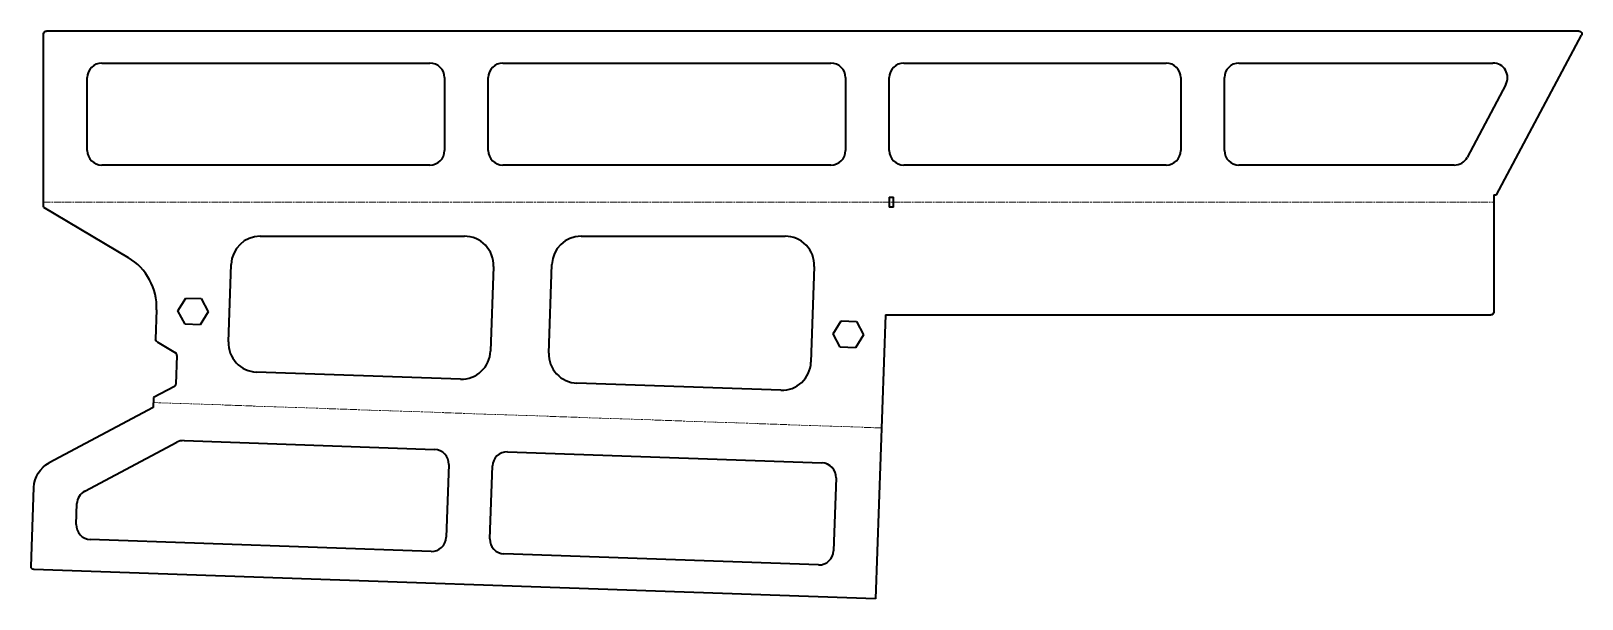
# Model space of a CAD drawing. Header units: millimetres. Extents: x 0 to 532, y 0 to 195.
import ezdxf

# ---------------------------------------------------------------- set-up
doc = ezdxf.new("R2010")
doc.units = ezdxf.units.MM
doc.linetypes.add('Chain', pattern=[13.68, 9.12, -1.14, 2.28, -1.14])
doc.layers.add('SIMUMAK Bend Centerline (ISO)', color=7, linetype='Chain', lineweight=9)
doc.layers.add('SIMUMAK Visible (ISO)', color=7, linetype='Continuous', lineweight=35)

# ---------------------------------------------------------------- blocks, each defined once
blk = doc.blocks.new('SIL-027-CSTL-01_Sheet_1_SIL-027-CSTL-01 (Desplegada)')
at = {"layer": 'SIMUMAK Bend Centerline (ISO)', "ltscale": 0.263158}
for p, q in [((-261.76, 38.72), (235.82, 38.72)), ((25.77, -38.75), (-224.07, -30.03))]:
    blk.add_line(p, q, dxfattribs=at)
at = {"layer": 'SIMUMAK Visible (ISO)'}
for p, q in [((-261.76, 37.02), (-261.76, 96.42)), ((265.06, 97.42), (-260.76, 97.42)), ((236.82, 41.17), (265.95, 95.95)), ((-241.76, 86.42), (-129.17, 86.42)), ((-104.17, 86.42), (8.42, 86.42)), ((33.42, 86.42), (123.42, 86.42)), ((148.42, 86.42), (235.57, 86.42)), ((-246.76, 56.42), (-246.76, 81.42)), ((-124.17, 81.42), (-124.17, 56.42)), ((-109.17, 56.42), (-109.17, 81.42)), ((13.42, 81.42), (13.42, 56.42)), ((28.42, 56.42), (28.42, 81.42)), ((128.42, 81.42), (128.42, 56.42)), ((143.42, 56.42), (143.42, 81.42)), ((239.98, 79.07), (226.69, 54.07)), ((-129.17, 51.42), (-241.76, 51.42)), ((8.42, 51.42), (-104.17, 51.42)), ((123.42, 51.42), (33.42, 51.42)), ((222.28, 51.42), (148.42, 51.42)), ((28.42, 40.42), (28.42, 37.02)), ((28.42, 40.42), (29.92, 40.42)), ((29.92, 37.02), (29.92, 40.42)), ((235.82, 41.17), (236.82, 41.17)), ((235.82, 41.17), (235.82, 1.02)), ((-261.76, 37.02), (-232.71, 19.7)), ((29.92, 37.02), (28.42, 37.02)), ((-187.41, 27.02), (-117.37, 27.02)), ((-77.34, 27.02), (-7.3, 27.02)), ((-198.33, -9.22), (-197.4, 17.37)), ((-107.37, 16.67), (-108.39, -12.36)), ((-88.4, -13.06), (-87.34, 17.37)), ((2.69, 16.67), (1.55, -16.2)), ((-215.67, 1.39), (-212.91, 5.8)), ((-212.91, 5.8), (-207.72, 5.62)), ((-207.72, 5.62), (-205.28, 1.03)), ((-222.96, 1.82), (-223.31, -8.3)), ((-213.23, -3.2), (-215.67, 1.39)), ((-205.28, 1.03), (-208.04, -3.38)), ((27.13, 0.02), (23.73, -97.42)), ((27.13, 0.02), (234.82, 0.02)), ((-208.04, -3.38), (-213.23, -3.2)), ((9.19, -6.46), (11.95, -2.05)), ((11.95, -2.05), (17.14, -2.23)), ((17.14, -2.23), (19.58, -6.82)), ((-222.83, -9.19), (-216.49, -12.97)), ((11.63, -11.05), (9.19, -6.46)), ((19.58, -6.82), (16.83, -11.23)), ((-216, -13.87), (-216.35, -23.69)), ((16.83, -11.23), (11.63, -11.05)), ((-118.73, -22), (-188.69, -19.56)), ((-216.88, -24.54), (-224.01, -28.33)), ((-8.8, -25.84), (-78.75, -23.4)), ((-224.13, -31.73), (-259.82, -50.7)), ((-224.01, -28.33), (-224.13, -31.73)), ((-247.65, -60.48), (-216.06, -43.68)), ((-213.54, -43.1), (-127.58, -46.1)), ((-102.59, -46.98), (5.34, -50.75)), ((-122.75, -51.28), (-123.63, -76.26)), ((-108.63, -76.78), (-107.76, -51.8)), ((10.17, -55.92), (9.29, -80.9)), ((-266.06, -86.3), (-265.12, -59.18)), ((-250.55, -71.83), (-250.3, -64.72)), ((-128.8, -81.08), (-245.73, -77)), ((4.12, -85.72), (-103.81, -81.96)), ((23.73, -97.42), (-265.1, -87.33))]:
    blk.add_line(p, q, dxfattribs=at)
at = {"layer": 'SIMUMAK Visible (ISO)', "extrusion": (0, 0, -1)}
for centre, radius, start, end in [((260.76, 96.42), 1, 0, 90), ((-265.06, 96.42), 1, 90, 208), ((-234.82, 1.02), 1, 180, 270), ((222.32, -8.34), 1, 300.8108, 2), ((255.12, -59.53), 10, 2, 62), ((265.06, -86.33), 1, 272, 2)]:
    blk.add_arc(centre, radius, start, end, dxfattribs=at)
at = {"layer": 'SIMUMAK Visible (ISO)'}
for centre, radius, start, end in [((-241.76, 81.42), 5, 90, 180), ((-129.17, 81.42), 5, 0, 90), ((-104.17, 81.42), 5, 90, 180), ((8.42, 81.42), 5, 360, 90), ((33.42, 81.42), 5, 90, 180), ((123.42, 81.42), 5, 360, 90), ((148.42, 81.42), 5, 90, 180), ((235.57, 81.42), 5, 332, 90), ((-241.76, 56.42), 5, 180, 270), ((-129.17, 56.42), 5, 270, 360), ((-104.17, 56.42), 5, 180, 270), ((8.42, 56.42), 5, 270, 360), ((33.42, 56.42), 5, 180, 270), ((123.42, 56.42), 5, 270, 0), ((148.42, 56.42), 5, 180, 270), ((222.28, 56.42), 5, 270, 332), ((-187.41, 17.02), 10, 90, 178), ((-117.37, 17.02), 10, 358, 90), ((-77.34, 17.02), 10, 90, 178), ((-7.3, 17.02), 10, 358, 90), ((-242.95, 2.52), 20, 358, 59.1892), ((-188.34, -9.57), 10, 178, 268), ((-217, -13.83), 1, 358, 59.1892), ((-118.38, -12.01), 10, 268, 358), ((-78.4, -13.41), 10, 178, 268), ((-8.45, -15.85), 10, 268, 358), ((-217.35, -23.66), 1, 298, 358), ((-213.72, -48.1), 5, 88, 118), ((-127.75, -51.1), 5, 358, 88), ((-102.77, -51.97), 5, 88, 178), ((5.17, -55.74), 5, 358, 88), ((-245.3, -64.89), 5, 118, 178), ((-245.55, -72), 5, 178, 268), ((-128.62, -76.09), 5, 268, 358), ((-103.64, -76.96), 5, 178, 268), ((4.3, -80.73), 5, 268, 358)]:
    blk.add_arc(centre, radius, start, end, dxfattribs=at)

msp = doc.modelspace()

# ---------------------------------------------------------------- block references
msp.add_blockref('SIL-027-CSTL-01_Sheet_1_SIL-027-CSTL-01 (Desplegada)', (266.06, 97.42))

doc.saveas('drawing.dxf')
